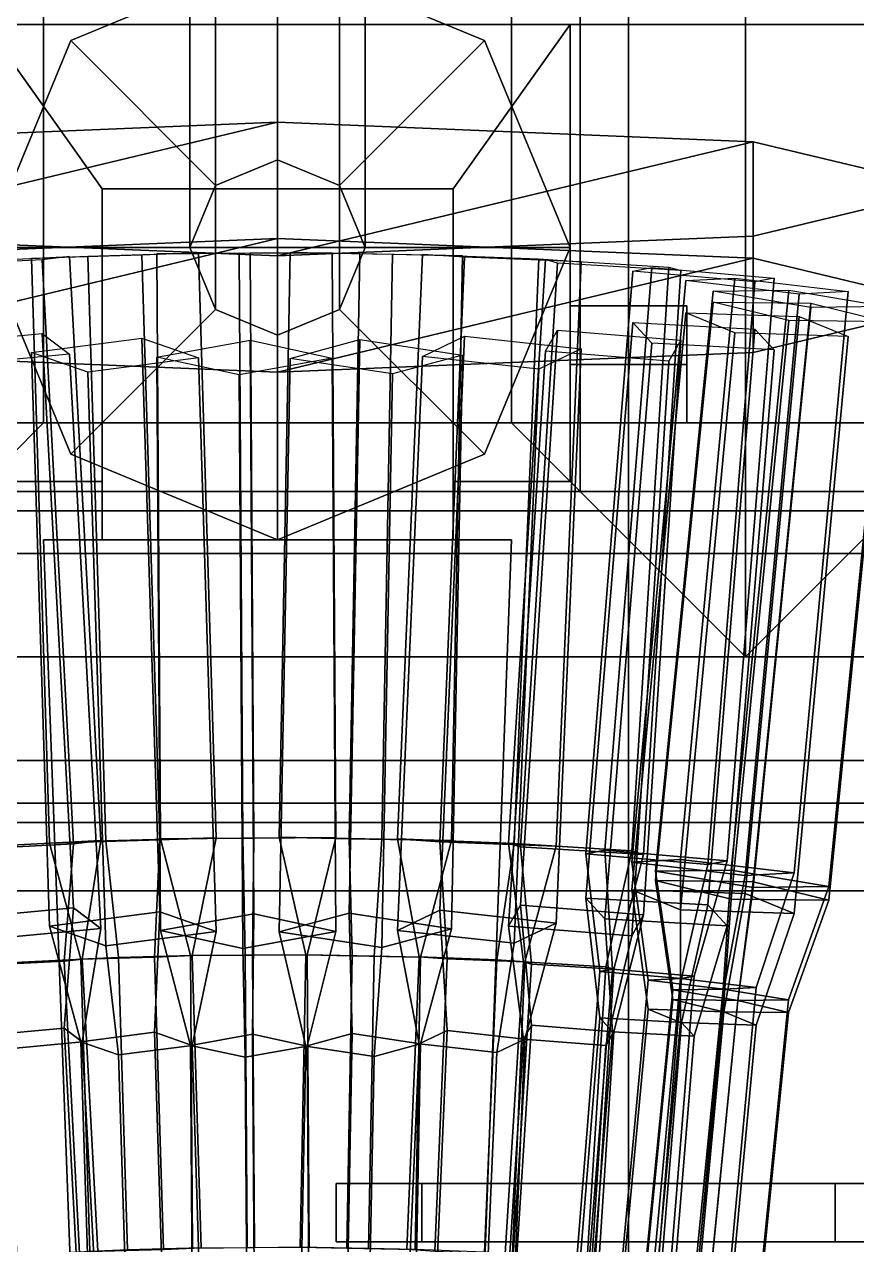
# Model space of a CAD drawing. Header units: millimetres. Extents: x -0.7 to 0.7, y -1.7 to 10.1.
# Drawn here: x -0.0433 to 0.099, y -0.3905 to -0.1819 of the extents above; entities that cross this region are included whole.
import ezdxf

# ---------------------------------------------------------------- set-up
doc = ezdxf.new("R2010")
doc.units = ezdxf.units.MM
for name, color, linetype in [('axle', 6, 'Continuous'), ('outriggers', 3, 'Continuous'), ('sleeve', 5, 'Continuous'), ('tripod', 2, 'Continuous'), ('turret', 2, 'Continuous')]:
    doc.layers.add(name, color=color, linetype=linetype)

msp = doc.modelspace()

# ---------------------------------------------------------------- linework, layer by layer
for points in [[(-0.105, -0.18187, 0.11), (0.105, -0.18187, 0.11), (0.21, 0, 0.11), (-0.21, 0, 0.11)], [(-0.03, -0.26, 0.11), (-0.03, -0.21, 0.11), (-0.05, -0.18187, 0.11), (-0.05, -0.26, 0.11)], [(-0.03, -0.21, 0.11), (0.03, -0.21, 0.11), (0.05, -0.18187, 0.11), (-0.05, -0.18187, 0.11)], [(0.03, -0.21, 0.07), (-0.03, -0.21, 0.07), (-0.05, -0.18187, 0.07), (0.05, -0.18187, 0.07)], [(-0.03, -0.21, 0.07), (-0.03, -0.26, 0.07), (-0.05, -0.26, 0.07), (-0.05, -0.18187, 0.07)], [(0.03, -0.21, 0.11), (0.03, -0.26, 0.11), (0.05, -0.26, 0.11), (0.05, -0.18187, 0.11)], [(0.03, -0.26, 0.07), (0.03, -0.21, 0.07), (0.05, -0.18187, 0.07), (0.05, -0.26, 0.07)], [(0.05, -0.18187, 0.07), (0.105, -0.18187, 0.07), (0.105, -0.18187, 0.11), (0.05, -0.18187, 0.11)], [(0.05, -0.26, 0.07), (0.05, -0.18187, 0.07), (0.05, -0.18187, 0.11), (0.05, -0.26, 0.11)], [(-0.03, -0.21, 0.07), (0.03, -0.21, 0.07), (0.03, -0.21, 0.11), (-0.03, -0.21, 0.11)], [(-0.03, -0.26, 0.07), (-0.03, -0.21, 0.07), (-0.03, -0.21, 0.11), (-0.03, -0.26, 0.11)], [(0.03, -0.21, 0.07), (0.03, -0.26, 0.07), (0.03, -0.26, 0.11), (0.03, -0.21, 0.11)], [(0.05, -0.23, 0.09), (0.05, -0.24, 0.1), (0.07, -0.24, 0.1), (0.07, -0.23, 0.09)], [(0.05, -0.24, 0.08), (0.05, -0.23, 0.09), (0.07, -0.23, 0.09), (0.07, -0.24, 0.08)], [(0.07, -0.24, 0.08), (0.07, -0.23, 0.09), (0.07, -0.24, 0.1), (0.07, -0.25, 0.09)], [(0.05, -0.24, 0.1), (0.05, -0.25, 0.09), (0.07, -0.25, 0.09), (0.07, -0.24, 0.1)], [(0.05, -0.25, 0.09), (0.05, -0.24, 0.08), (0.07, -0.24, 0.08), (0.07, -0.25, 0.09)], [(-0.05, -0.26, 0.07), (-0.03, -0.26, 0.07), (-0.03, -0.26, 0.11), (-0.05, -0.26, 0.11)], [(0.03, -0.26, 0.07), (0.05, -0.26, 0.07), (0.05, -0.26, 0.11), (0.03, -0.26, 0.11)]]:
    msp.add_3dface(points)
at = {"layer": 'axle'}
for points in [[(-0.5, -0.265, 0.15), (-0.5, -0.27232, 0.16768), (0.5, -0.27232, 0.16768), (0.5, -0.265, 0.15)], [(-0.5, -0.27232, 0.13232), (-0.5, -0.265, 0.15), (0.5, -0.265, 0.15), (0.5, -0.27232, 0.13232)], [(-0.5, -0.27232, 0.16768), (-0.5, -0.29, 0.175), (0.5, -0.29, 0.175), (0.5, -0.27232, 0.16768)], [(-0.5, -0.29, 0.125), (-0.5, -0.27232, 0.13232), (0.5, -0.27232, 0.13232), (0.5, -0.29, 0.125)], [(-0.5, -0.29, 0.175), (-0.5, -0.30768, 0.16768), (0.5, -0.30768, 0.16768), (0.5, -0.29, 0.175)], [(-0.5, -0.30768, 0.13232), (-0.5, -0.29, 0.125), (0.5, -0.29, 0.125), (0.5, -0.30768, 0.13232)], [(-0.5, -0.30768, 0.16768), (-0.5, -0.315, 0.15), (0.5, -0.315, 0.15), (0.5, -0.30768, 0.16768)], [(-0.5, -0.315, 0.15), (-0.5, -0.30768, 0.13232), (0.5, -0.30768, 0.13232), (0.5, -0.315, 0.15)]]:
    msp.add_3dface(points, dxfattribs=at)
at = {"layer": 'outriggers'}
for points in [[(-0.03, -0.27, 0.11), (0.03, -0.27, 0.11), (0.03, -0.22, 0.11), (-0.03, -0.22, 0.11)], [(-0.03, -0.22, 0.11), (0.03, -0.22, 0.11), (0.03, -0.22, 0.07), (-0.03, -0.22, 0.07)], [(-0.03, -0.22, 0.07), (0.03, -0.22, 0.07), (0.03, -0.27, 0.07), (-0.03, -0.27, 0.07)], [(-0.03, -0.27, 0.07), (-0.03, -0.27, 0.11), (-0.03, -0.22, 0.11), (-0.03, -0.22, 0.07)], [(0.03, -0.27, 0.11), (0.03, -0.27, 0.07), (0.03, -0.22, 0.07), (0.03, -0.22, 0.11)], [(-0.04, -0.27, 0.11), (-0.04, -0.27, 0.07), (-0.02, -0.81, 0.01), (-0.02, -0.81, 0.03)], [(-0.02, -0.81, 0.01), (-0.04, -0.27, 0.07), (0.04, -0.27, 0.07), (0.02, -0.81, 0.01)], [(0.02, -0.81, 0.03), (0.04, -0.27, 0.11), (-0.04, -0.27, 0.11), (-0.02, -0.81, 0.03)], [(-0.03, -0.27, 0.11), (-0.03, -0.27, 0.07), (-0.04, -0.27, 0.07), (-0.04, -0.27, 0.11)], [(0.02, -0.81, 0.01), (0.04, -0.27, 0.07), (0.04, -0.27, 0.11), (0.02, -0.81, 0.03)], [(0.04, -0.27, 0.11), (0.04, -0.27, 0.07), (0.03, -0.27, 0.07), (0.03, -0.27, 0.11)]]:
    msp.add_3dface(points, dxfattribs=at)
at = {"layer": 'sleeve'}
for points in [[(-0.06, -0.6, 0.27), (-0.06, 0.05, 0.27), (0.06, 0.05, 0.27), (0.06, -0.6, 0.27)], [(0.06, -0.6, 0.29), (0.06, 0.05, 0.38), (-0.06, 0.05, 0.38), (-0.06, -0.6, 0.29)], [(0.06, 0.05, 0.38), (0.06, -0.6, 0.29), (-0.06, -0.6, 0.29), (-0.06, 0.05, 0.38)], [(0.06, -0.65, 0.38), (0.06, 0.05, 0.38), (-0.06, 0.05, 0.38), (-0.06, -0.65, 0.38)], [(0.06, -0.6, 0.27), (0.06, 0.05, 0.27), (0.06, 0.05, 0.38), (0.06, -0.6, 0.29)], [(0.06, -0.65, 0.29), (0.06, -0.6, 0.29), (0.06, 0.05, 0.38), (0.06, -0.65, 0.38)], [(-0.08132, -0.20192, 0.40908), (-0.115, -0.21, 0.49), (-0.08132, -0.21808, 0.57092), (0, -0.19858, 0.37557)], [(0, -0.21848, 0.37358), (-0.08132, -0.22182, 0.4071), (-0.08132, -0.20192, 0.40908), (0, -0.19858, 0.37557)], [(0, -0.19858, 0.37557), (-0.08132, -0.21808, 0.57092), (0, -0.22142, 0.60443), (0.08132, -0.20192, 0.40908)], [(0.08132, -0.22182, 0.4071), (0, -0.21848, 0.37358), (0, -0.19858, 0.37557), (0.08132, -0.20192, 0.40908)], [(0.08132, -0.20192, 0.40908), (0, -0.22142, 0.60443), (0.08132, -0.21808, 0.57092), (0.115, -0.21, 0.49)], [(0.115, -0.2299, 0.48801), (0.08132, -0.22182, 0.4071), (0.08132, -0.20192, 0.40908), (0.115, -0.21, 0.49)], [(0.08132, -0.23798, 0.56893), (0.115, -0.2299, 0.48801), (0.115, -0.21, 0.49), (0.08132, -0.21808, 0.57092)], [(0, -0.21848, 0.37358), (-0.08132, -0.23798, 0.56893), (-0.115, -0.2299, 0.48801), (-0.08132, -0.22182, 0.4071)], [(-0.08132, -0.23798, 0.56893), (0, -0.24132, 0.60244), (0, -0.22142, 0.60443), (-0.08132, -0.21808, 0.57092)], [(0.08132, -0.22182, 0.4071), (0, -0.24132, 0.60244), (-0.08132, -0.23798, 0.56893), (0, -0.21848, 0.37358)], [(0, -0.24132, 0.60244), (0.08132, -0.23798, 0.56893), (0.08132, -0.21808, 0.57092), (0, -0.22142, 0.60443)], [(-0.01048, -0.32089, 0.39775), (-0.02935, -0.32142, 0.38808), (-0.03242, -0.22147, 0.38857), (-0.01355, -0.22094, 0.39823)], [(-0.02013, -0.32128, 0.41663), (-0.01048, -0.32089, 0.39775), (-0.01355, -0.22094, 0.39823), (-0.0232, -0.22133, 0.41711)], [(-0.00596, -0.32098, 0.38365), (-0.02, -0.32107, 0.39955), (-0.02062, -0.22107, 0.39957), (-0.00659, -0.22098, 0.38366)], [(-0.02, -0.32107, 0.39955), (-0.00409, -0.32098, 0.41359), (-0.00471, -0.22098, 0.41361), (-0.02062, -0.22107, 0.39957)], [(0.00994, -0.32088, 0.39768), (-0.00596, -0.32098, 0.38365), (-0.00659, -0.22098, 0.38366), (0.00932, -0.22089, 0.3977)], [(-0.00409, -0.32098, 0.41359), (0.00994, -0.32088, 0.39768), (0.00932, -0.22089, 0.3977), (-0.00471, -0.22098, 0.41361)], [(0.0178, -0.32113, 0.38513), (0.00027, -0.32082, 0.39707), (0.00213, -0.22084, 0.39725), (0.01966, -0.22115, 0.38531)], [(0.00027, -0.32082, 0.39707), (0.01221, -0.32108, 0.41461), (0.01407, -0.22109, 0.41478), (0.00213, -0.22084, 0.39725)], [(0.01221, -0.32108, 0.41461), (0.02974, -0.32138, 0.40267), (0.0316, -0.2214, 0.40284), (0.01407, -0.22109, 0.41478)], [(-0.05557, -0.323, 0.41886), (-0.0349, -0.32197, 0.42355), (-0.04023, -0.22212, 0.42509), (-0.06089, -0.22315, 0.4204)], [(-0.03024, -0.3214, 0.40286), (-0.0509, -0.32243, 0.39817), (-0.05622, -0.22258, 0.39971), (-0.03556, -0.22156, 0.4044)], [(-0.03901, -0.32181, 0.40697), (-0.02013, -0.32128, 0.41663), (-0.0232, -0.22133, 0.41711), (-0.04208, -0.22186, 0.40745)], [(-0.02935, -0.32142, 0.38808), (-0.03901, -0.32181, 0.40697), (-0.04208, -0.22186, 0.40745), (-0.03242, -0.22147, 0.38857)], [(-0.0349, -0.32197, 0.42355), (-0.03024, -0.3214, 0.40286), (-0.03556, -0.22156, 0.4044), (-0.04023, -0.22212, 0.42509)], [(0.115, -0.2299, 0.48801), (0.08132, -0.23798, 0.56893), (0, -0.24132, 0.60244), (0.08132, -0.22182, 0.4071)], [(0.02974, -0.32138, 0.40267), (0.0178, -0.32113, 0.38513), (0.01966, -0.22115, 0.38531), (0.0316, -0.2214, 0.40284)], [(0.04045, -0.32186, 0.39245), (0.02052, -0.32108, 0.39969), (0.02475, -0.22118, 0.40063), (0.04468, -0.22195, 0.3934)], [(0.02052, -0.32108, 0.39969), (0.02774, -0.32158, 0.41963), (0.03197, -0.22167, 0.42057), (0.02475, -0.22118, 0.40063)], [(0.02774, -0.32158, 0.41963), (0.04766, -0.32235, 0.4124), (0.05189, -0.22245, 0.41334), (0.03197, -0.22167, 0.42057)], [(0.06055, -0.32313, 0.40515), (0.03948, -0.32184, 0.40723), (0.04581, -0.22206, 0.4095), (0.06688, -0.22335, 0.40742)], [(0.03948, -0.32184, 0.40723), (0.04152, -0.32245, 0.42833), (0.04785, -0.22267, 0.4306), (0.04581, -0.22206, 0.4095)], [(0.04766, -0.32235, 0.4124), (0.04045, -0.32186, 0.39245), (0.04468, -0.22195, 0.3934), (0.05189, -0.22245, 0.41334)], [(0.04152, -0.32245, 0.42833), (0.06259, -0.32374, 0.42626), (0.06893, -0.22396, 0.42852), (0.04785, -0.22267, 0.4306)], [(0.05596, -0.32304, 0.41923), (0.0527, -0.32363, 0.44018), (0.06074, -0.22404, 0.44425), (0.06399, -0.22344, 0.4233)], [(0.0527, -0.32363, 0.44018), (0.07359, -0.32545, 0.44338), (0.08163, -0.22585, 0.44745), (0.06074, -0.22404, 0.44425)], [(0.07685, -0.32485, 0.42242), (0.05596, -0.32304, 0.41923), (0.06399, -0.22344, 0.4233), (0.08489, -0.22526, 0.4265)], [(0.06259, -0.32374, 0.42626), (0.06055, -0.32313, 0.40515), (0.06688, -0.22335, 0.40742), (0.06893, -0.22396, 0.42852)], [(0.06892, -0.3246, 0.43492), (0.06057, -0.32505, 0.45442), (0.0698, -0.22567, 0.46066), (0.07816, -0.22523, 0.44117)], [(0.08832, -0.32692, 0.44319), (0.06892, -0.3246, 0.43492), (0.07816, -0.22523, 0.44117), (0.09756, -0.22755, 0.44943)], [(0.07359, -0.32545, 0.44338), (0.07685, -0.32485, 0.42242), (0.08489, -0.22526, 0.4265), (0.08163, -0.22585, 0.44745)], [(0.06057, -0.32505, 0.45442), (0.07997, -0.32737, 0.46268), (0.0892, -0.228, 0.46892), (0.0698, -0.22567, 0.46066)], [(0.07756, -0.32644, 0.45334), (0.06463, -0.32662, 0.47015), (0.07448, -0.22748, 0.4788), (0.08741, -0.2273, 0.46198)], [(0.09424, -0.32921, 0.46614), (0.07756, -0.32644, 0.45334), (0.08741, -0.2273, 0.46198), (0.1041, -0.23008, 0.47478)], [(0.06463, -0.32662, 0.47015), (0.08132, -0.3294, 0.48295), (0.09117, -0.23026, 0.4916), (0.07448, -0.22748, 0.4788)], [(0.08132, -0.32843, 0.47331), (0.06463, -0.32824, 0.4864), (0.07448, -0.22935, 0.49752), (0.09117, -0.22954, 0.48443)], [(0.06463, -0.32824, 0.4864), (0.07756, -0.33139, 0.50292), (0.08741, -0.2325, 0.51405), (0.07448, -0.22935, 0.49752)], [(0.07997, -0.32737, 0.46268), (0.08832, -0.32692, 0.44319), (0.09756, -0.22755, 0.44943), (0.0892, -0.228, 0.46892)], [(0.07997, -0.33046, 0.49358), (0.06057, -0.32981, 0.50214), (0.0698, -0.23116, 0.51566), (0.0892, -0.23181, 0.5071)], [(0.06057, -0.32981, 0.50214), (0.06892, -0.33323, 0.52134), (0.07816, -0.23458, 0.53486), (0.0698, -0.23116, 0.51566)], [(0.09424, -0.33158, 0.48983), (0.08132, -0.32843, 0.47331), (0.09117, -0.22954, 0.48443), (0.1041, -0.23269, 0.50095)], [(0.08132, -0.3294, 0.48295), (0.09424, -0.32921, 0.46614), (0.1041, -0.23008, 0.47478), (0.09117, -0.23026, 0.4916)], [(0.07359, -0.33238, 0.51289), (0.0527, -0.33124, 0.51638), (0.06074, -0.2328, 0.53207), (0.08163, -0.23395, 0.52858)], [(0.0527, -0.33124, 0.51638), (0.05596, -0.33479, 0.53704), (0.06399, -0.23636, 0.55273), (0.06074, -0.2328, 0.53207)], [(0.07756, -0.33139, 0.50292), (0.09424, -0.33158, 0.48983), (0.1041, -0.23269, 0.50095), (0.08741, -0.2325, 0.51405)], [(0.08832, -0.33387, 0.51278), (0.07997, -0.33046, 0.49358), (0.0892, -0.23181, 0.5071), (0.09756, -0.23522, 0.5263)], [(-0.0349, -0.33289, 0.53301), (-0.05557, -0.33483, 0.5374), (-0.06089, -0.23665, 0.55563), (-0.04023, -0.23471, 0.55124)], [(-0.02013, -0.33359, 0.53993), (-0.03901, -0.33602, 0.54929), (-0.04208, -0.23794, 0.56857), (-0.0232, -0.23551, 0.55921)], [(-0.03024, -0.33643, 0.5534), (-0.0349, -0.33289, 0.53301), (-0.04023, -0.23471, 0.55124), (-0.03556, -0.23825, 0.57163)], [(-0.01048, -0.33694, 0.55852), (-0.02013, -0.33359, 0.53993), (-0.0232, -0.23551, 0.55921), (-0.01355, -0.23886, 0.5778)], [(0.02774, -0.33329, 0.53693), (0.02052, -0.33674, 0.55658), (0.02475, -0.23862, 0.5754), (0.03197, -0.23517, 0.55575)], [(0.04766, -0.33548, 0.54387), (0.02774, -0.33329, 0.53693), (0.03197, -0.23517, 0.55575), (0.05189, -0.23735, 0.56269)], [(0.04152, -0.33242, 0.52822), (0.03948, -0.33599, 0.54903), (0.04581, -0.23774, 0.56653), (0.04785, -0.23416, 0.54572)], [(0.06259, -0.33409, 0.53001), (0.04152, -0.33242, 0.52822), (0.04785, -0.23416, 0.54572), (0.06893, -0.23584, 0.5475)], [(0.06892, -0.33323, 0.52134), (0.08832, -0.33387, 0.51278), (0.09756, -0.23522, 0.5263), (0.07816, -0.23458, 0.53486)], [(0.07685, -0.33594, 0.53354), (0.07359, -0.33238, 0.51289), (0.08163, -0.23395, 0.52858), (0.08489, -0.23751, 0.54923)], [(-0.00409, -0.33389, 0.54297), (-0.02, -0.33676, 0.55671), (-0.02062, -0.23873, 0.57645), (-0.00471, -0.23586, 0.56272)], [(0.00994, -0.33694, 0.55858), (-0.00409, -0.33389, 0.54297), (-0.00471, -0.23586, 0.56272), (0.00932, -0.23892, 0.57833)], [(0.01221, -0.33379, 0.54195), (0.00027, -0.33701, 0.55919), (0.00213, -0.23896, 0.57878), (0.01407, -0.23574, 0.56154)], [(0.02974, -0.33645, 0.55359), (0.01221, -0.33379, 0.54195), (0.01407, -0.23574, 0.56154), (0.0316, -0.2384, 0.57319)], [(0.03948, -0.33599, 0.54903), (0.06055, -0.33767, 0.55081), (0.06688, -0.23941, 0.56831), (0.04581, -0.23774, 0.56653)], [(0.04045, -0.33893, 0.56351), (0.04766, -0.33548, 0.54387), (0.05189, -0.23735, 0.56269), (0.04468, -0.24081, 0.58234)], [(0.05596, -0.33479, 0.53704), (0.07685, -0.33594, 0.53354), (0.08489, -0.23751, 0.54923), (0.06399, -0.23636, 0.55273)], [(0.06055, -0.33767, 0.55081), (0.06259, -0.33409, 0.53001), (0.06893, -0.23584, 0.5475), (0.06688, -0.23941, 0.56831)], [(-0.0509, -0.33836, 0.55779), (-0.03024, -0.33643, 0.5534), (-0.03556, -0.23825, 0.57163), (-0.05622, -0.24018, 0.57602)], [(-0.03901, -0.33602, 0.54929), (-0.02935, -0.33937, 0.56788), (-0.03242, -0.24129, 0.58716), (-0.04208, -0.23794, 0.56857)], [(-0.02935, -0.33937, 0.56788), (-0.01048, -0.33694, 0.55852), (-0.01355, -0.23886, 0.5778), (-0.03242, -0.24129, 0.58716)], [(-0.02, -0.33676, 0.55671), (-0.00596, -0.33981, 0.57232), (-0.00659, -0.24178, 0.59207), (-0.02062, -0.23873, 0.57645)], [(-0.00596, -0.33981, 0.57232), (0.00994, -0.33694, 0.55858), (0.00932, -0.23892, 0.57833), (-0.00659, -0.24178, 0.59207)], [(0.00027, -0.33701, 0.55919), (0.0178, -0.33966, 0.57083), (0.01966, -0.24162, 0.59042), (0.00213, -0.23896, 0.57878)], [(0.0178, -0.33966, 0.57083), (0.02974, -0.33645, 0.55359), (0.0316, -0.2384, 0.57319), (0.01966, -0.24162, 0.59042)], [(0.02052, -0.33674, 0.55658), (0.04045, -0.33893, 0.56351), (0.04468, -0.24081, 0.58234), (0.02475, -0.23862, 0.5754)], [(-0.02935, -0.32142, 0.38808), (-0.01048, -0.32089, 0.39775), (-0.01462, -0.34103, 0.39919), (-0.0272, -0.34139, 0.39275)], [(-0.01048, -0.32089, 0.39775), (-0.02013, -0.32128, 0.41663), (-0.02105, -0.34129, 0.41178), (-0.01462, -0.34103, 0.39919)], [(-0.00409, -0.32098, 0.41359), (-0.02, -0.32107, 0.39955), (-0.01488, -0.34104, 0.39924), (-0.00428, -0.34098, 0.40859)], [(-0.02, -0.32107, 0.39955), (-0.00596, -0.32098, 0.38365), (-0.00553, -0.34098, 0.38863), (-0.01488, -0.34104, 0.39924)], [(-0.00596, -0.32098, 0.38365), (0.00994, -0.32088, 0.39768), (0.00508, -0.34092, 0.39799), (-0.00553, -0.34098, 0.38863)], [(0.00994, -0.32088, 0.39768), (-0.00409, -0.32098, 0.41359), (-0.00428, -0.34098, 0.40859), (0.00508, -0.34092, 0.39799)], [(0.01221, -0.32108, 0.41461), (0.00027, -0.32082, 0.39707), (0.00481, -0.34091, 0.39797), (0.01277, -0.34108, 0.40966)], [(0.00027, -0.32082, 0.39707), (0.0178, -0.32113, 0.38513), (0.0165, -0.34112, 0.39001), (0.00481, -0.34091, 0.39797)], [(0.02974, -0.32138, 0.40267), (0.01221, -0.32108, 0.41461), (0.01277, -0.34108, 0.40966), (0.02445, -0.34129, 0.4017)], [(0.0178, -0.32113, 0.38513), (0.02974, -0.32138, 0.40267), (0.02445, -0.34129, 0.4017), (0.0165, -0.34112, 0.39001)], [(0.02774, -0.32158, 0.41963), (0.02052, -0.32108, 0.39969), (0.0242, -0.34128, 0.40162), (0.02901, -0.34161, 0.41491)], [(0.02052, -0.32108, 0.39969), (0.04045, -0.32186, 0.39245), (0.03748, -0.34179, 0.3968), (0.0242, -0.34128, 0.40162)], [(-0.0349, -0.32197, 0.42355), (-0.05557, -0.323, 0.41886), (-0.05028, -0.3427, 0.41589), (-0.03651, -0.34202, 0.41901)], [(-0.0509, -0.32243, 0.39817), (-0.03024, -0.3214, 0.40286), (-0.03339, -0.34164, 0.40522), (-0.04717, -0.34232, 0.40209)], [(-0.02013, -0.32128, 0.41663), (-0.03901, -0.32181, 0.40697), (-0.03364, -0.34165, 0.40534), (-0.02105, -0.34129, 0.41178)], [(-0.03901, -0.32181, 0.40697), (-0.02935, -0.32142, 0.38808), (-0.0272, -0.34139, 0.39275), (-0.03364, -0.34165, 0.40534)], [(-0.03024, -0.3214, 0.40286), (-0.0349, -0.32197, 0.42355), (-0.03651, -0.34202, 0.41901), (-0.03339, -0.34164, 0.40522)], [(0.04766, -0.32235, 0.4124), (0.02774, -0.32158, 0.41963), (0.02901, -0.34161, 0.41491), (0.04229, -0.34212, 0.41009)], [(0.04045, -0.32186, 0.39245), (0.04766, -0.32235, 0.4124), (0.04229, -0.34212, 0.41009), (0.03748, -0.34179, 0.3968)], [(0.04152, -0.32245, 0.42833), (0.03948, -0.32184, 0.40723), (0.04207, -0.34211, 0.40995), (0.04343, -0.34252, 0.42402)], [(0.03948, -0.32184, 0.40723), (0.06055, -0.32313, 0.40515), (0.05611, -0.34297, 0.40856), (0.04207, -0.34211, 0.40995)], [(0.06259, -0.32374, 0.42626), (0.04152, -0.32245, 0.42833), (0.04343, -0.34252, 0.42402), (0.05748, -0.34338, 0.42263)], [(0.0527, -0.32363, 0.44018), (0.05596, -0.32304, 0.41923), (0.05729, -0.34336, 0.42244), (0.05512, -0.34375, 0.4364)], [(0.05596, -0.32304, 0.41923), (0.07685, -0.32485, 0.42242), (0.07122, -0.34457, 0.42457), (0.05729, -0.34336, 0.42244)], [(0.06055, -0.32313, 0.40515), (0.06259, -0.32374, 0.42626), (0.05748, -0.34338, 0.42263), (0.05611, -0.34297, 0.40856)], [(0.07359, -0.32545, 0.44338), (0.0527, -0.32363, 0.44018), (0.05512, -0.34375, 0.4364), (0.06905, -0.34496, 0.43854)], [(0.06057, -0.32505, 0.45442), (0.06892, -0.3246, 0.43492), (0.06892, -0.34494, 0.4383), (0.06335, -0.34524, 0.4513)], [(0.07997, -0.32737, 0.46268), (0.06057, -0.32505, 0.45442), (0.06335, -0.34524, 0.4513), (0.07628, -0.34679, 0.4568)], [(0.06892, -0.3246, 0.43492), (0.08832, -0.32692, 0.44319), (0.08185, -0.34649, 0.44381), (0.06892, -0.34494, 0.4383)], [(0.07685, -0.32485, 0.42242), (0.07359, -0.32545, 0.44338), (0.06905, -0.34496, 0.43854), (0.07122, -0.34457, 0.42457)], [(0.06463, -0.32662, 0.47015), (0.07756, -0.32644, 0.45334), (0.07621, -0.34676, 0.45654), (0.06759, -0.34688, 0.46776)], [(0.08132, -0.3294, 0.48295), (0.06463, -0.32662, 0.47015), (0.06759, -0.34688, 0.46776), (0.07872, -0.34873, 0.47629)], [(0.07756, -0.32644, 0.45334), (0.09424, -0.32921, 0.46614), (0.08734, -0.34861, 0.46508), (0.07621, -0.34676, 0.45654)], [(0.08832, -0.32692, 0.44319), (0.07997, -0.32737, 0.46268), (0.07628, -0.34679, 0.4568), (0.08185, -0.34649, 0.44381)], [(0.07756, -0.33139, 0.50292), (0.06463, -0.32824, 0.4864), (0.06759, -0.34858, 0.48475), (0.07621, -0.35067, 0.49576)], [(0.06463, -0.32824, 0.4864), (0.08132, -0.32843, 0.47331), (0.07872, -0.3487, 0.47602), (0.06759, -0.34858, 0.48475)], [(0.08132, -0.32843, 0.47331), (0.09424, -0.33158, 0.48983), (0.08734, -0.3508, 0.48703), (0.07872, -0.3487, 0.47602)], [(0.09424, -0.32921, 0.46614), (0.08132, -0.3294, 0.48295), (0.07872, -0.34873, 0.47629), (0.08734, -0.34861, 0.46508)], [(0.05596, -0.33479, 0.53704), (0.0527, -0.33124, 0.51638), (0.05512, -0.35171, 0.5161), (0.05729, -0.35408, 0.52987)], [(0.0527, -0.33124, 0.51638), (0.07359, -0.33238, 0.51289), (0.06905, -0.35247, 0.51377), (0.05512, -0.35171, 0.5161)], [(0.06892, -0.33323, 0.52134), (0.06057, -0.32981, 0.50214), (0.06335, -0.35022, 0.50121), (0.06892, -0.3525, 0.51401)], [(0.06057, -0.32981, 0.50214), (0.07997, -0.33046, 0.49358), (0.07628, -0.35065, 0.4955), (0.06335, -0.35022, 0.50121)], [(0.09424, -0.33158, 0.48983), (0.07756, -0.33139, 0.50292), (0.07621, -0.35067, 0.49576), (0.08734, -0.3508, 0.48703)], [(0.07997, -0.33046, 0.49358), (0.08832, -0.33387, 0.51278), (0.08185, -0.35292, 0.5083), (0.07628, -0.35065, 0.4955)], [(-0.05557, -0.33483, 0.5374), (-0.0349, -0.33289, 0.53301), (-0.03651, -0.35344, 0.53349), (-0.05028, -0.35473, 0.53642)], [(-0.03901, -0.33602, 0.54929), (-0.02013, -0.33359, 0.53993), (-0.02105, -0.35416, 0.54073), (-0.03364, -0.35579, 0.54697)], [(-0.0349, -0.33289, 0.53301), (-0.03024, -0.33643, 0.5534), (-0.03339, -0.3558, 0.54709), (-0.03651, -0.35344, 0.53349)], [(-0.02013, -0.33359, 0.53993), (-0.01048, -0.33694, 0.55852), (-0.01462, -0.3564, 0.55312), (-0.02105, -0.35416, 0.54073)], [(0.02052, -0.33674, 0.55658), (0.02774, -0.33329, 0.53693), (0.02901, -0.35385, 0.53759), (0.0242, -0.35616, 0.55069)], [(0.02774, -0.33329, 0.53693), (0.04766, -0.33548, 0.54387), (0.04229, -0.35531, 0.54222), (0.02901, -0.35385, 0.53759)], [(0.03948, -0.33599, 0.54903), (0.04152, -0.33242, 0.52822), (0.04343, -0.35294, 0.52849), (0.04207, -0.35533, 0.54236)], [(0.04152, -0.33242, 0.52822), (0.06259, -0.33409, 0.53001), (0.05748, -0.35406, 0.52968), (0.04343, -0.35294, 0.52849)], [(0.08832, -0.33387, 0.51278), (0.06892, -0.33323, 0.52134), (0.06892, -0.3525, 0.51401), (0.08185, -0.35292, 0.5083)], [(0.07359, -0.33238, 0.51289), (0.07685, -0.33594, 0.53354), (0.07122, -0.35484, 0.52754), (0.06905, -0.35247, 0.51377)], [(-0.02, -0.33676, 0.55671), (-0.00409, -0.33389, 0.54297), (-0.00428, -0.35448, 0.54391), (-0.01488, -0.35639, 0.55307)], [(-0.00409, -0.33389, 0.54297), (0.00994, -0.33694, 0.55858), (0.00508, -0.35652, 0.55432), (-0.00428, -0.35448, 0.54391)], [(0.00027, -0.33701, 0.55919), (0.01221, -0.33379, 0.54195), (0.01277, -0.35438, 0.54285), (0.00481, -0.35652, 0.55434)], [(0.01221, -0.33379, 0.54195), (0.02974, -0.33645, 0.55359), (0.02445, -0.35615, 0.55061), (0.01277, -0.35438, 0.54285)], [(0.04766, -0.33548, 0.54387), (0.04045, -0.33893, 0.56351), (0.03748, -0.35762, 0.55532), (0.04229, -0.35531, 0.54222)], [(0.07685, -0.33594, 0.53354), (0.05596, -0.33479, 0.53704), (0.05729, -0.35408, 0.52987), (0.07122, -0.35484, 0.52754)], [(0.06259, -0.33409, 0.53001), (0.06055, -0.33767, 0.55081), (0.05611, -0.35644, 0.54355), (0.05748, -0.35406, 0.52968)], [(-0.03024, -0.33643, 0.5534), (-0.0509, -0.33836, 0.55779), (-0.04717, -0.35709, 0.55002), (-0.03339, -0.3558, 0.54709)], [(-0.02935, -0.33937, 0.56788), (-0.03901, -0.33602, 0.54929), (-0.03364, -0.35579, 0.54697), (-0.0272, -0.35802, 0.55937)], [(-0.01048, -0.33694, 0.55852), (-0.02935, -0.33937, 0.56788), (-0.0272, -0.35802, 0.55937), (-0.01462, -0.3564, 0.55312)], [(-0.00596, -0.33981, 0.57232), (-0.02, -0.33676, 0.55671), (-0.01488, -0.35639, 0.55307), (-0.00553, -0.35843, 0.56348)], [(0.00994, -0.33694, 0.55858), (-0.00596, -0.33981, 0.57232), (-0.00553, -0.35843, 0.56348), (0.00508, -0.35652, 0.55432)], [(0.0178, -0.33966, 0.57083), (0.00027, -0.33701, 0.55919), (0.00481, -0.35652, 0.55434), (0.0165, -0.35829, 0.5621)], [(0.02974, -0.33645, 0.55359), (0.0178, -0.33966, 0.57083), (0.0165, -0.35829, 0.5621), (0.02445, -0.35615, 0.55061)], [(0.04045, -0.33893, 0.56351), (0.02052, -0.33674, 0.55658), (0.0242, -0.35616, 0.55069), (0.03748, -0.35762, 0.55532)], [(0.06055, -0.33767, 0.55081), (0.03948, -0.33599, 0.54903), (0.04207, -0.35533, 0.54236), (0.05611, -0.35644, 0.54355)], [(-0.04762, -0.39262, 0.41512), (-0.03385, -0.39194, 0.41824), (-0.03651, -0.34202, 0.41901), (-0.05028, -0.3427, 0.41589)], [(-0.03073, -0.39156, 0.40445), (-0.04451, -0.39225, 0.40133), (-0.04717, -0.34232, 0.40209), (-0.03339, -0.34164, 0.40522)], [(-0.03385, -0.39194, 0.41824), (-0.03073, -0.39156, 0.40445), (-0.03339, -0.34164, 0.40522), (-0.03651, -0.34202, 0.41901)], [(-0.0321, -0.39162, 0.40509), (-0.01952, -0.39127, 0.41153), (-0.02105, -0.34129, 0.41178), (-0.03364, -0.34165, 0.40534)], [(-0.02567, -0.39137, 0.3925), (-0.0321, -0.39162, 0.40509), (-0.03364, -0.34165, 0.40534), (-0.0272, -0.34139, 0.39275)], [(-0.01308, -0.39101, 0.39894), (-0.02567, -0.39137, 0.3925), (-0.0272, -0.34139, 0.39275), (-0.01462, -0.34103, 0.39919)], [(-0.01952, -0.39127, 0.41153), (-0.01308, -0.39101, 0.39894), (-0.01462, -0.34103, 0.39919), (-0.02105, -0.34129, 0.41178)], [(-0.00522, -0.39098, 0.38862), (-0.01457, -0.39104, 0.39923), (-0.01488, -0.34104, 0.39924), (-0.00553, -0.34098, 0.38863)], [(-0.01457, -0.39104, 0.39923), (-0.00397, -0.39097, 0.40858), (-0.00428, -0.34098, 0.40859), (-0.01488, -0.34104, 0.39924)], [(0.00539, -0.39091, 0.39798), (-0.00522, -0.39098, 0.38862), (-0.00553, -0.34098, 0.38863), (0.00508, -0.34092, 0.39799)], [(-0.00397, -0.39097, 0.40858), (0.00539, -0.39091, 0.39798), (0.00508, -0.34092, 0.39799), (-0.00428, -0.34098, 0.40859)], [(0.01557, -0.39111, 0.38992), (0.00388, -0.3909, 0.39788), (0.00481, -0.34091, 0.39797), (0.0165, -0.34112, 0.39001)], [(0.00388, -0.3909, 0.39788), (0.01184, -0.39107, 0.40957), (0.01277, -0.34108, 0.40966), (0.00481, -0.34091, 0.39797)], [(0.01184, -0.39107, 0.40957), (0.02352, -0.39128, 0.40161), (0.02445, -0.34129, 0.4017), (0.01277, -0.34108, 0.40966)], [(0.02352, -0.39128, 0.40161), (0.01557, -0.39111, 0.38992), (0.0165, -0.34112, 0.39001), (0.02445, -0.34129, 0.4017)], [(0.03537, -0.39175, 0.39633), (0.02208, -0.39123, 0.40115), (0.0242, -0.34128, 0.40162), (0.03748, -0.34179, 0.3968)], [(0.02208, -0.39123, 0.40115), (0.02689, -0.39156, 0.41444), (0.02901, -0.34161, 0.41491), (0.0242, -0.34128, 0.40162)], [(0.02689, -0.39156, 0.41444), (0.04018, -0.39208, 0.40962), (0.04229, -0.34212, 0.41009), (0.02901, -0.34161, 0.41491)], [(0.04018, -0.39208, 0.40962), (0.03537, -0.39175, 0.39633), (0.03748, -0.34179, 0.3968), (0.04229, -0.34212, 0.41009)], [(0.05295, -0.39286, 0.40743), (0.0389, -0.392, 0.40881), (0.04207, -0.34211, 0.40995), (0.05611, -0.34297, 0.40856)], [(0.0389, -0.392, 0.40881), (0.04026, -0.3924, 0.42288), (0.04343, -0.34252, 0.42402), (0.04207, -0.34211, 0.40995)], [(0.04026, -0.3924, 0.42288), (0.05431, -0.39326, 0.4215), (0.05748, -0.34338, 0.42263), (0.04343, -0.34252, 0.42402)], [(0.05327, -0.39315, 0.4204), (0.0511, -0.39355, 0.43437), (0.05512, -0.34375, 0.4364), (0.05729, -0.34336, 0.42244)], [(0.0511, -0.39355, 0.43437), (0.06503, -0.39476, 0.4365), (0.06905, -0.34496, 0.43854), (0.05512, -0.34375, 0.4364)], [(0.05431, -0.39326, 0.4215), (0.05295, -0.39286, 0.40743), (0.05611, -0.34297, 0.40856), (0.05748, -0.34338, 0.42263)], [(0.0672, -0.39436, 0.42253), (0.05327, -0.39315, 0.4204), (0.05729, -0.34336, 0.42244), (0.07122, -0.34457, 0.42457)], [(0.0643, -0.39463, 0.43518), (0.05873, -0.39493, 0.44817), (0.06335, -0.34524, 0.4513), (0.06892, -0.34494, 0.4383)], [(0.05873, -0.39493, 0.44817), (0.07166, -0.39647, 0.45368), (0.07628, -0.34679, 0.4568), (0.06335, -0.34524, 0.4513)], [(0.07723, -0.39618, 0.44069), (0.0643, -0.39463, 0.43518), (0.06892, -0.34494, 0.4383), (0.08185, -0.34649, 0.44381)], [(0.06503, -0.39476, 0.4365), (0.0672, -0.39436, 0.42253), (0.07122, -0.34457, 0.42457), (0.06905, -0.34496, 0.43854)], [(0.07129, -0.39633, 0.45222), (0.06267, -0.39645, 0.46343), (0.06759, -0.34688, 0.46776), (0.07621, -0.34676, 0.45654)], [(0.06267, -0.39645, 0.46343), (0.07379, -0.3983, 0.47197), (0.07872, -0.34873, 0.47629), (0.06759, -0.34688, 0.46776)], [(0.08241, -0.39818, 0.46075), (0.07129, -0.39633, 0.45222), (0.07621, -0.34676, 0.45654), (0.08734, -0.34861, 0.46508)], [(0.07166, -0.39647, 0.45368), (0.07723, -0.39618, 0.44069), (0.08185, -0.34649, 0.44381), (0.07628, -0.34679, 0.4568)], [(0.07166, -0.39997, 0.48874), (0.05873, -0.39955, 0.49445), (0.06335, -0.35022, 0.50121), (0.07628, -0.35065, 0.4955)], [(0.05873, -0.39955, 0.49445), (0.0643, -0.40182, 0.50725), (0.06892, -0.3525, 0.51401), (0.06335, -0.35022, 0.50121)], [(0.07379, -0.39815, 0.47046), (0.06267, -0.39802, 0.47919), (0.06759, -0.34858, 0.48475), (0.07872, -0.3487, 0.47602)], [(0.06267, -0.39802, 0.47919), (0.07129, -0.40012, 0.4902), (0.07621, -0.35067, 0.49576), (0.06759, -0.34858, 0.48475)], [(0.07379, -0.3983, 0.47197), (0.08241, -0.39818, 0.46075), (0.08734, -0.34861, 0.46508), (0.07872, -0.34873, 0.47629)], [(0.08241, -0.40025, 0.48147), (0.07379, -0.39815, 0.47046), (0.07872, -0.3487, 0.47602), (0.08734, -0.3508, 0.48703)], [(0.06503, -0.40169, 0.50593), (0.0511, -0.40092, 0.50826), (0.05512, -0.35171, 0.5161), (0.06905, -0.35247, 0.51377)], [(0.0511, -0.40092, 0.50826), (0.05327, -0.4033, 0.52203), (0.05729, -0.35408, 0.52987), (0.05512, -0.35171, 0.5161)], [(0.0643, -0.40182, 0.50725), (0.07723, -0.40225, 0.50154), (0.08185, -0.35292, 0.5083), (0.06892, -0.3525, 0.51401)], [(0.0672, -0.40406, 0.5197), (0.06503, -0.40169, 0.50593), (0.06905, -0.35247, 0.51377), (0.07122, -0.35484, 0.52754)], [(0.07129, -0.40012, 0.4902), (0.08241, -0.40025, 0.48147), (0.08734, -0.3508, 0.48703), (0.07621, -0.35067, 0.49576)], [(0.07723, -0.40225, 0.50154), (0.07166, -0.39997, 0.48874), (0.07628, -0.35065, 0.4955), (0.08185, -0.35292, 0.5083)], [(-0.03385, -0.40253, 0.52438), (-0.04762, -0.40382, 0.52731), (-0.05028, -0.35473, 0.53642), (-0.03651, -0.35344, 0.53349)], [(-0.03073, -0.40489, 0.53797), (-0.03385, -0.40253, 0.52438), (-0.03651, -0.35344, 0.53349), (-0.03339, -0.3558, 0.54709)], [(-0.01952, -0.4032, 0.53109), (-0.0321, -0.40482, 0.53733), (-0.03364, -0.35579, 0.54697), (-0.02105, -0.35416, 0.54073)], [(-0.01308, -0.40544, 0.54348), (-0.01952, -0.4032, 0.53109), (-0.02105, -0.35416, 0.54073), (-0.01462, -0.3564, 0.55312)], [(-0.00397, -0.4035, 0.53404), (-0.01457, -0.40541, 0.5432), (-0.01488, -0.35639, 0.55307), (-0.00428, -0.35448, 0.54391)], [(0.00539, -0.40553, 0.54445), (-0.00397, -0.4035, 0.53404), (-0.00428, -0.35448, 0.54391), (0.00508, -0.35652, 0.55432)], [(0.01184, -0.4034, 0.53305), (0.00388, -0.40554, 0.54454), (0.00481, -0.35652, 0.55434), (0.01277, -0.35438, 0.54285)], [(0.02352, -0.40517, 0.54081), (0.01184, -0.4034, 0.53305), (0.01277, -0.35438, 0.54285), (0.02445, -0.35615, 0.55061)], [(0.02689, -0.40291, 0.52818), (0.02208, -0.40522, 0.54128), (0.0242, -0.35616, 0.55069), (0.02901, -0.35385, 0.53759)], [(0.04018, -0.40437, 0.53281), (0.02689, -0.40291, 0.52818), (0.02901, -0.35385, 0.53759), (0.04229, -0.35531, 0.54222)], [(0.04026, -0.40207, 0.51974), (0.0389, -0.40445, 0.53361), (0.04207, -0.35533, 0.54236), (0.04343, -0.35294, 0.52849)], [(0.05431, -0.40319, 0.52093), (0.04026, -0.40207, 0.51974), (0.04343, -0.35294, 0.52849), (0.05748, -0.35406, 0.52968)], [(0.05295, -0.40557, 0.5348), (0.05431, -0.40319, 0.52093), (0.05748, -0.35406, 0.52968), (0.05611, -0.35644, 0.54355)], [(0.05327, -0.4033, 0.52203), (0.0672, -0.40406, 0.5197), (0.07122, -0.35484, 0.52754), (0.05729, -0.35408, 0.52987)], [(-0.04451, -0.40618, 0.5409), (-0.03073, -0.40489, 0.53797), (-0.03339, -0.3558, 0.54709), (-0.04717, -0.35709, 0.55002)], [(-0.0321, -0.40482, 0.53733), (-0.02567, -0.40706, 0.54972), (-0.0272, -0.35802, 0.55937), (-0.03364, -0.35579, 0.54697)], [(-0.02567, -0.40706, 0.54972), (-0.01308, -0.40544, 0.54348), (-0.01462, -0.3564, 0.55312), (-0.0272, -0.35802, 0.55937)], [(-0.01457, -0.40541, 0.5432), (-0.00522, -0.40745, 0.55361), (-0.00553, -0.35843, 0.56348), (-0.01488, -0.35639, 0.55307)], [(-0.00522, -0.40745, 0.55361), (0.00539, -0.40553, 0.54445), (0.00508, -0.35652, 0.55432), (-0.00553, -0.35843, 0.56348)], [(0.00388, -0.40554, 0.54454), (0.01557, -0.40732, 0.55231), (0.0165, -0.35829, 0.5621), (0.00481, -0.35652, 0.55434)], [(0.01557, -0.40732, 0.55231), (0.02352, -0.40517, 0.54081), (0.02445, -0.35615, 0.55061), (0.0165, -0.35829, 0.5621)], [(0.02208, -0.40522, 0.54128), (0.03537, -0.40668, 0.5459), (0.03748, -0.35762, 0.55532), (0.0242, -0.35616, 0.55069)], [(0.03537, -0.40668, 0.5459), (0.04018, -0.40437, 0.53281), (0.04229, -0.35531, 0.54222), (0.03748, -0.35762, 0.55532)], [(0.0389, -0.40445, 0.53361), (0.05295, -0.40557, 0.5348), (0.05611, -0.35644, 0.54355), (0.04207, -0.35533, 0.54236)]]:
    msp.add_3dface(points, dxfattribs=at)
at = {"layer": 'tripod'}
for points in [[(-0.01061, -0.0125, 0.1825), (0, -0.00939, 0.17939), (0, -0.205, -0.01621), (-0.01061, -0.20939, -0.01439)], [(0, -0.00939, 0.17939), (0.01061, -0.0125, 0.1825), (0.01061, -0.20939, -0.01439), (0, -0.205, -0.01621)], [(-0.015, -0.02, 0.19), (-0.01061, -0.0125, 0.1825), (-0.01061, -0.20939, -0.01439), (-0.015, -0.22, -0.01)], [(0.01061, -0.0125, 0.1825), (0.015, -0.02, 0.19), (0.015, -0.22, -0.01), (0.01061, -0.20939, -0.01439)], [(-0.01061, -0.0275, 0.1975), (-0.015, -0.02, 0.19), (-0.015, -0.22, -0.01), (-0.01061, -0.23061, -0.00561)], [(0.015, -0.02, 0.19), (0.01061, -0.0275, 0.1975), (0.01061, -0.23061, -0.00561), (0.015, -0.22, -0.01)], [(0, -0.03061, 0.20061), (-0.01061, -0.0275, 0.1975), (-0.01061, -0.23061, -0.00561), (0, -0.235, -0.00379)], [(0.01061, -0.0275, 0.1975), (0, -0.03061, 0.20061), (0, -0.235, -0.00379), (0.01061, -0.23061, -0.00561)], [(0, -0.17, -0.03), (-0.03536, -0.18464, -0.03), (-0.03536, -0.18464, -0.02), (0, -0.17, -0.02)], [(0, -0.17, -0.02), (-0.03536, -0.18464, -0.02), (-0.01061, -0.20939, -0.02), (0, -0.205, -0.02)], [(0.03536, -0.18464, -0.03), (0, -0.17, -0.03), (0, -0.17, -0.02), (0.03536, -0.18464, -0.02)], [(0.03536, -0.18464, -0.02), (0, -0.17, -0.02), (0, -0.205, -0.02), (0.01061, -0.20939, -0.02)], [(-0.03536, -0.18464, -0.03), (-0.05, -0.22, -0.03), (-0.05, -0.22, -0.02), (-0.03536, -0.18464, -0.02)], [(-0.03536, -0.18464, -0.02), (-0.05, -0.22, -0.02), (-0.015, -0.22, -0.02), (-0.01061, -0.20939, -0.02)], [(0.05, -0.22, -0.02), (0.03536, -0.18464, -0.02), (0.01061, -0.20939, -0.02), (0.015, -0.22, -0.02)], [(0.05, -0.22, -0.03), (0.03536, -0.18464, -0.03), (0.03536, -0.18464, -0.02), (0.05, -0.22, -0.02)], [(-0.01061, -0.20939, -0.01439), (0, -0.205, -0.01621), (0, -0.205, -0.02), (-0.01061, -0.20939, -0.02)], [(0, -0.205, -0.01621), (0.01061, -0.20939, -0.01439), (0.01061, -0.20939, -0.02), (0, -0.205, -0.02)], [(-0.015, -0.22, -0.01), (-0.01061, -0.20939, -0.01439), (-0.01061, -0.20939, -0.02), (-0.015, -0.22, -0.02)], [(0.01061, -0.20939, -0.01439), (0.015, -0.22, -0.01), (0.015, -0.22, -0.02), (0.01061, -0.20939, -0.02)], [(-0.05, -0.22, -0.03), (-0.03536, -0.25536, -0.03), (-0.03536, -0.25536, -0.02), (-0.05, -0.22, -0.02)], [(-0.05, -0.22, -0.02), (-0.03536, -0.25536, -0.02), (-0.01061, -0.23061, -0.02), (-0.015, -0.22, -0.02)], [(-0.01061, -0.23061, -0.00561), (-0.015, -0.22, -0.01), (-0.015, -0.22, -0.02), (-0.01061, -0.23061, -0.02)], [(0.015, -0.22, -0.01), (0.01061, -0.23061, -0.00561), (0.01061, -0.23061, -0.02), (0.015, -0.22, -0.02)], [(0.03536, -0.25536, -0.02), (0.05, -0.22, -0.02), (0.015, -0.22, -0.02), (0.01061, -0.23061, -0.02)], [(0.03536, -0.25536, -0.03), (0.05, -0.22, -0.03), (0.05, -0.22, -0.02), (0.03536, -0.25536, -0.02)], [(-0.03536, -0.25536, -0.02), (0, -0.27, -0.02), (0, -0.235, -0.02), (-0.01061, -0.23061, -0.02)], [(0, -0.235, -0.00379), (-0.01061, -0.23061, -0.00561), (-0.01061, -0.23061, -0.02), (0, -0.235, -0.02)], [(0.01061, -0.23061, -0.00561), (0, -0.235, -0.00379), (0, -0.235, -0.02), (0.01061, -0.23061, -0.02)], [(0, -0.27, -0.02), (0.03536, -0.25536, -0.02), (0.01061, -0.23061, -0.02), (0, -0.235, -0.02)], [(-0.03536, -0.25536, -0.03), (0, -0.27, -0.03), (0, -0.27, -0.02), (-0.03536, -0.25536, -0.02)], [(0, -0.27, -0.03), (0.03536, -0.25536, -0.03), (0.03536, -0.25536, -0.02), (0, -0.27, -0.02)]]:
    msp.add_3dface(points, dxfattribs=at)
at = {"layer": 'turret'}
for points in [[(0.05172, -0.13828, 0.12172), (0.08, -0.11, 0.11), (0.08, -0.29, 0.11), (0.05172, -0.26172, 0.12172)], [(0.08, -0.11, 0.19), (0.05172, -0.13828, 0.17828), (0.05172, -0.26172, 0.17828), (0.08, -0.29, 0.19)], [(0.08, -0.11, 0.11), (0.10828, -0.13828, 0.12172), (0.10828, -0.26172, 0.12172), (0.08, -0.29, 0.11)], [(0.10828, -0.13828, 0.17828), (0.08, -0.11, 0.19), (0.08, -0.29, 0.19), (0.10828, -0.26172, 0.17828)], [(-0.04, -0.15, 0.15), (-0.05172, -0.13828, 0.17828), (-0.05172, -0.26172, 0.17828), (-0.04, -0.25, 0.15)], [(-0.05172, -0.13828, 0.12172), (-0.04, -0.15, 0.15), (-0.04, -0.25, 0.15), (-0.05172, -0.26172, 0.12172)], [(0.05172, -0.13828, 0.17828), (0.04, -0.15, 0.15), (0.04, -0.25, 0.15), (0.05172, -0.26172, 0.17828)], [(0.04, -0.15, 0.15), (0.05172, -0.13828, 0.12172), (0.05172, -0.26172, 0.12172), (0.04, -0.25, 0.15)], [(0.14, -0.26172, 0.17828), (0.14, -0.25, 0.15), (-0.14, -0.25, 0.15), (-0.14, -0.26172, 0.17828)], [(0.14, -0.25, 0.15), (0.14, -0.26172, 0.12172), (-0.14, -0.26172, 0.12172), (-0.14, -0.25, 0.15)], [(0.14, -0.26172, 0.12172), (0.14, -0.29, 0.11), (-0.14, -0.29, 0.11), (-0.14, -0.26172, 0.12172)], [(0.14, -0.29, 0.19), (0.14, -0.26172, 0.17828), (-0.14, -0.26172, 0.17828), (-0.14, -0.29, 0.19)], [(0.14, -0.29, 0.11), (0.14, -0.31828, 0.12172), (-0.14, -0.31828, 0.12172), (-0.14, -0.29, 0.11)], [(0.14, -0.31828, 0.17828), (0.14, -0.29, 0.19), (-0.14, -0.29, 0.19), (-0.14, -0.31828, 0.17828)], [(0.14, -0.33, 0.15), (0.14, -0.31828, 0.17828), (-0.14, -0.31828, 0.17828), (-0.14, -0.33, 0.15)], [(0.14, -0.31828, 0.12172), (0.14, -0.33, 0.15), (-0.14, -0.33, 0.15), (-0.14, -0.31828, 0.12172)], [(0.01, -0.39, 0.73), (0.02464, -0.39, 0.76536), (0.02464, -0.38, 0.76536), (0.01, -0.38, 0.73)], [(0.02464, -0.39, 0.69464), (0.01, -0.39, 0.73), (0.01, -0.38, 0.73), (0.02464, -0.38, 0.69464)], [(0.02464, -0.38, 0.69464), (0.01, -0.38, 0.73), (0.02464, -0.38, 0.76536), (0.06, -0.38, 0.68)], [(0.02464, -0.39, 0.76536), (0.06, -0.39, 0.78), (0.06, -0.38, 0.78), (0.02464, -0.38, 0.76536)], [(0.06, -0.39, 0.68), (0.02464, -0.39, 0.69464), (0.02464, -0.38, 0.69464), (0.06, -0.38, 0.68)], [(0.06, -0.38, 0.68), (0.02464, -0.38, 0.76536), (0.06, -0.38, 0.78), (0.09536, -0.38, 0.69464)], [(0.06, -0.39, 0.78), (0.09536, -0.39, 0.76536), (0.09536, -0.38, 0.76536), (0.06, -0.38, 0.78)], [(0.09536, -0.39, 0.69464), (0.06, -0.39, 0.68), (0.06, -0.38, 0.68), (0.09536, -0.38, 0.69464)], [(0.09536, -0.38, 0.69464), (0.06, -0.38, 0.78), (0.09536, -0.38, 0.76536), (0.11, -0.38, 0.73)], [(0.09536, -0.39, 0.76536), (0.11, -0.39, 0.73), (0.11, -0.38, 0.73), (0.09536, -0.38, 0.76536)], [(0.11, -0.39, 0.73), (0.09536, -0.39, 0.69464), (0.09536, -0.38, 0.69464), (0.11, -0.38, 0.73)], [(0.06, -0.39, 0.68), (0.02464, -0.39, 0.76536), (0.01, -0.39, 0.73), (0.02464, -0.39, 0.69464)], [(0.09536, -0.39, 0.69464), (0.06, -0.39, 0.78), (0.02464, -0.39, 0.76536), (0.06, -0.39, 0.68)], [(0.11, -0.39, 0.73), (0.09536, -0.39, 0.76536), (0.06, -0.39, 0.78), (0.09536, -0.39, 0.69464)]]:
    msp.add_3dface(points, dxfattribs=at)

doc.saveas('drawing.dxf')
